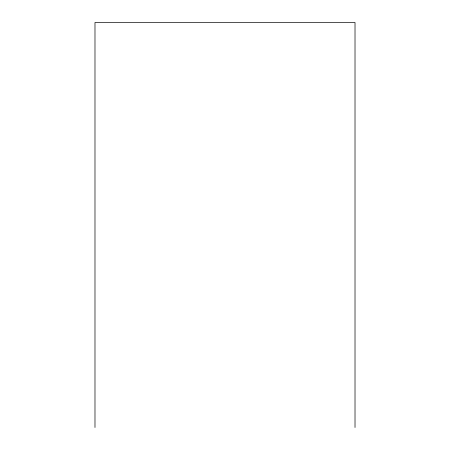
<?xml version="1.0" encoding="UTF-8"?>
<svg xmlns="http://www.w3.org/2000/svg" width="450" height="450" viewBox="0 0 450 450"><rect width="100%" height="100%" fill="white"/><g stroke="black" fill="none" stroke-linecap="round" stroke-linejoin="round"><path stroke-width="0.67" d="M355.016 427.5L355.016 22.5L94.984 22.5L94.984 427.5"/></g></svg>
